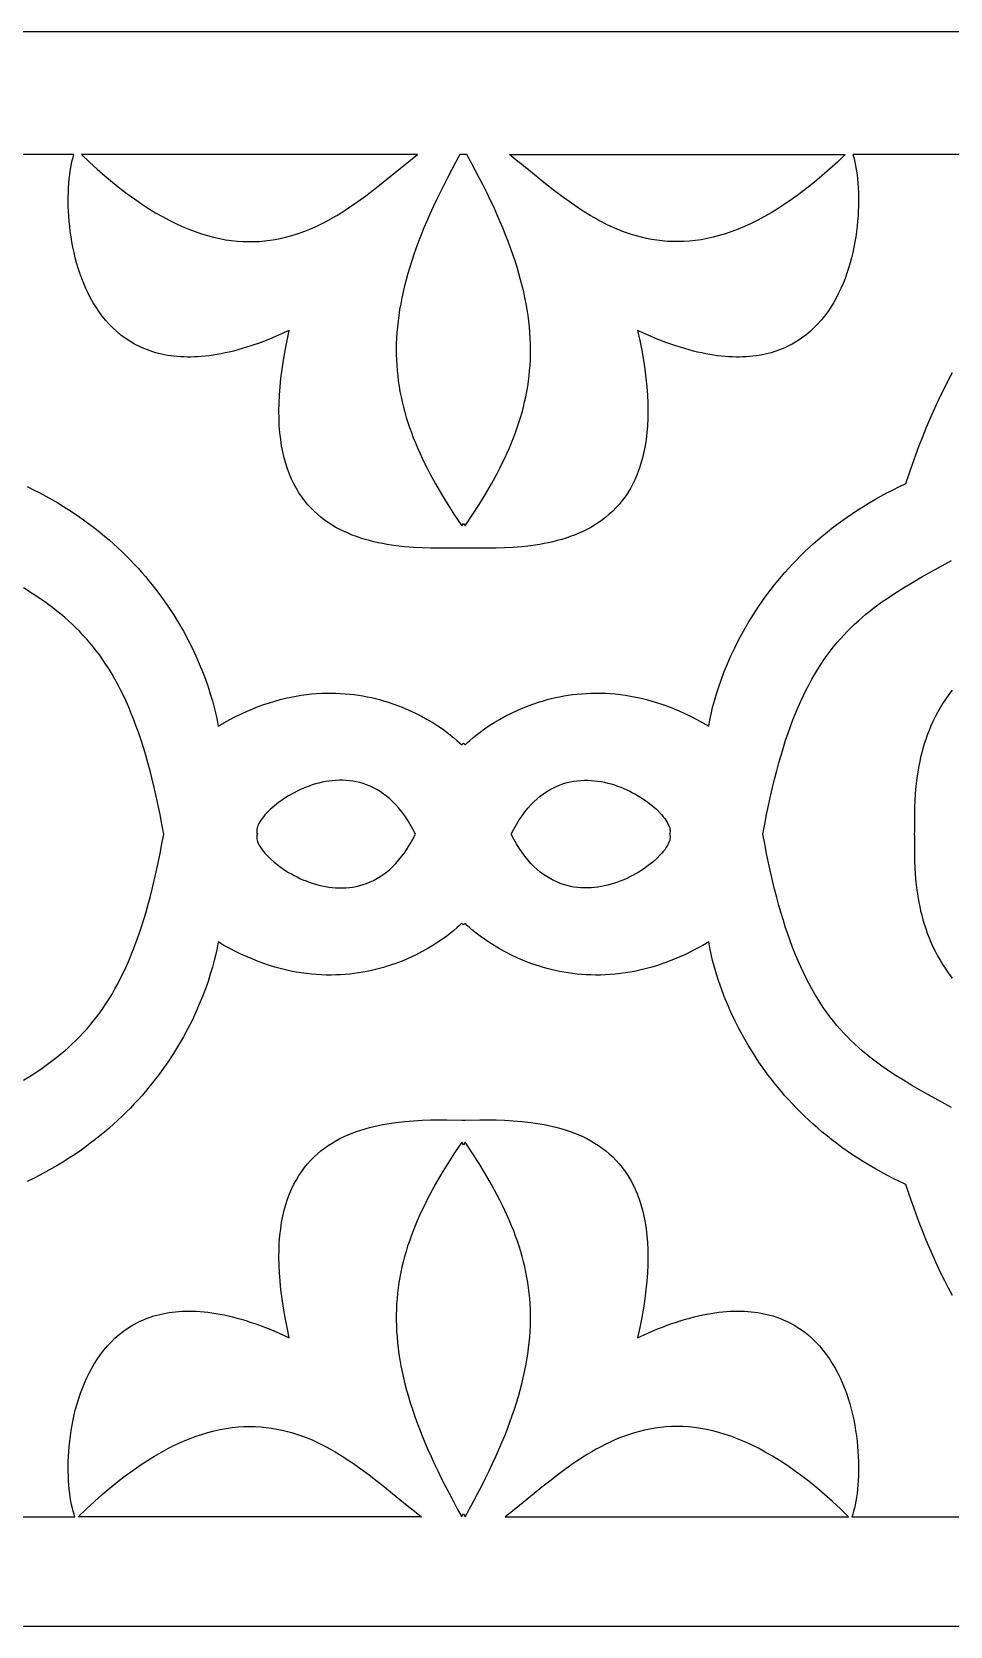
# Model space of a CAD drawing. Extents: x -53 to 63, y -91 to -51.
# Drawn here: x 3.09 to 26.13, y -91.46 to -51.46 of the extents above; entities that cross this region are included whole.
import ezdxf

# ---------------------------------------------------------------- set-up
doc = ezdxf.new("R2010")
doc.units = 0
doc.header["$MEASUREMENT"] = 0
doc.layers.add('LAYER_1', color=18, linetype='CONTINUOUS')

msp = doc.modelspace()

# ---------------------------------------------------------------- linework, layer by layer
at = {"layer": 'LAYER_1'}
for points in [[(63.044, -51.459), (-31.624, -51.459), (-53.408, -51.459)], [(47.287, -54.537), (23.692, -54.537), (23.714, -54.609), (23.733, -54.687), (23.752, -54.77), (23.768, -54.858), (23.783, -54.95), (23.796, -55.048), (23.808, -55.149), (23.817, -55.255), (23.824, -55.364), (23.83, -55.477), (23.832, -55.592), (23.833, -55.711), (23.831, -55.832), (23.827, -55.955), (23.82, -56.081), (23.81, -56.208), (23.797, -56.336), (23.782, -56.466), (23.763, -56.597), (23.741, -56.728), (23.716, -56.86), (23.688, -56.992), (23.657, -57.124), (23.622, -57.255), (23.583, -57.385), (23.541, -57.514), (23.495, -57.643), (23.445, -57.769), (23.391, -57.894), (23.333, -58.016), (23.271, -58.137), (23.205, -58.254), (23.134, -58.369), (23.059, -58.48), (22.98, -58.588), (22.896, -58.692), (22.807, -58.792), (22.713, -58.887), (22.615, -58.978), (22.511, -59.065), (22.403, -59.145), (22.289, -59.221), (22.17, -59.291), (22.045, -59.355), (21.981, -59.384), (21.915, -59.412), (21.848, -59.439), (21.78, -59.463), (21.71, -59.486), (21.639, -59.508), (21.566, -59.527), (21.492, -59.545), (21.417, -59.561), (21.34, -59.575), (21.261, -59.587), (21.181, -59.597), (21.1, -59.605), (21.016, -59.611), (20.932, -59.615), (20.846, -59.617), (20.758, -59.617), (20.669, -59.615), (20.578, -59.61), (20.486, -59.603), (20.392, -59.594), (20.296, -59.583), (20.199, -59.57), (20.1, -59.554), (19.999, -59.535), (19.897, -59.514), (19.793, -59.491), (19.688, -59.466), (19.581, -59.437), (19.472, -59.406), (19.361, -59.373), (19.249, -59.337), (19.019, -59.257), (18.782, -59.166), (18.538, -59.063), (18.286, -58.95), (18.342, -59.205), (18.391, -59.453), (18.433, -59.693), (18.468, -59.925), (18.497, -60.149), (18.519, -60.366), (18.534, -60.575), (18.544, -60.777), (18.547, -60.972), (18.544, -61.16), (18.536, -61.341), (18.522, -61.515), (18.502, -61.683), (18.478, -61.844), (18.448, -61.998), (18.413, -62.147), (18.373, -62.289), (18.329, -62.425), (18.28, -62.555), (18.227, -62.68), (18.17, -62.799), (18.108, -62.912), (18.043, -63.02), (17.974, -63.123), (17.901, -63.22), (17.825, -63.313), (17.746, -63.401), (17.664, -63.484), (17.579, -63.562), (17.491, -63.637), (17.4, -63.706), (17.307, -63.772), (17.211, -63.833), (17.114, -63.89), (17.014, -63.944), (16.913, -63.994), (16.81, -64.04), (16.705, -64.083), (16.599, -64.123), (16.492, -64.159), (16.384, -64.193), (16.274, -64.223), (16.164, -64.251), (16.054, -64.275), (15.943, -64.298), (15.832, -64.318), (15.72, -64.335), (15.609, -64.351), (15.387, -64.376), (15.167, -64.394), (14.95, -64.406), (14.738, -64.413), (14.532, -64.416), (14.332, -64.416), (13.96, -64.411), (13.917, -64.411), (13.875, -64.411), (13.502, -64.416), (13.302, -64.416), (13.096, -64.413), (12.884, -64.406), (12.667, -64.394), (12.447, -64.376), (12.225, -64.351), (12.114, -64.335), (12.002, -64.318), (11.891, -64.298), (11.78, -64.275), (11.67, -64.251), (11.56, -64.223), (11.45, -64.193), (11.342, -64.159), (11.235, -64.123), (11.129, -64.083), (11.024, -64.04), (10.921, -63.994), (10.82, -63.944), (10.72, -63.89), (10.623, -63.833), (10.527, -63.772), (10.434, -63.706), (10.343, -63.637), (10.255, -63.562), (10.17, -63.484), (10.088, -63.401), (10.009, -63.313), (9.933, -63.22), (9.86, -63.123), (9.791, -63.02), (9.726, -62.912), (9.664, -62.799), (9.607, -62.68), (9.554, -62.555), (9.505, -62.425), (9.461, -62.289), (9.421, -62.147), (9.386, -61.998), (9.356, -61.844), (9.332, -61.683), (9.312, -61.515), (9.298, -61.341), (9.29, -61.16), (9.287, -60.972), (9.29, -60.777), (9.3, -60.575), (9.315, -60.366), (9.337, -60.149), (9.366, -59.925), (9.401, -59.693), (9.443, -59.453), (9.492, -59.205), (9.548, -58.95), (9.297, -59.063), (9.052, -59.166), (8.815, -59.257), (8.585, -59.337), (8.473, -59.373), (8.362, -59.406), (8.253, -59.437), (8.146, -59.466), (8.041, -59.491), (7.937, -59.514), (7.835, -59.535), (7.734, -59.554), (7.635, -59.57), (7.538, -59.583), (7.442, -59.594), (7.348, -59.603), (7.256, -59.61), (7.165, -59.615), (7.076, -59.617), (6.988, -59.617), (6.902, -59.615), (6.818, -59.611), (6.735, -59.605), (6.653, -59.597), (6.573, -59.587), (6.494, -59.575), (6.417, -59.561), (6.342, -59.545), (6.268, -59.527), (6.195, -59.508), (6.124, -59.486), (6.054, -59.463), (5.986, -59.439), (5.919, -59.412), (5.853, -59.384), (5.789, -59.355), (5.664, -59.291), (5.545, -59.221), (5.432, -59.145), (5.323, -59.065), (5.219, -58.978), (5.121, -58.887), (5.027, -58.792), (4.938, -58.692), (4.854, -58.588), (4.775, -58.48), (4.7, -58.369), (4.629, -58.254), (4.563, -58.137), (4.501, -58.016), (4.443, -57.894), (4.389, -57.769), (4.339, -57.643), (4.293, -57.514), (4.251, -57.385), (4.212, -57.255), (4.177, -57.124), (4.146, -56.992), (4.118, -56.86), (4.093, -56.728), (4.071, -56.597), (4.053, -56.466), (4.037, -56.336), (4.024, -56.208), (4.015, -56.081), (4.007, -55.955), (4.003, -55.832), (4.001, -55.711), (4.002, -55.592), (4.005, -55.477), (4.01, -55.364), (4.017, -55.255), (4.026, -55.149), (4.038, -55.048), (4.051, -54.95), (4.066, -54.858), (4.083, -54.77), (4.101, -54.687), (4.121, -54.609), (4.142, -54.537), (-19.454, -54.537)], [(2.974, -62.867), (3.133, -62.945), (3.289, -63.025), (3.441, -63.107), (3.59, -63.191), (3.736, -63.276), (3.879, -63.363), (4.019, -63.451), (4.155, -63.541), (4.288, -63.632), (4.419, -63.725), (4.546, -63.819), (4.67, -63.914), (4.791, -64.01), (4.91, -64.107), (5.025, -64.206), (5.138, -64.305), (5.247, -64.405), (5.354, -64.506), (5.458, -64.608), (5.56, -64.71), (5.658, -64.813), (5.754, -64.917), (5.847, -65.021), (5.938, -65.126), (6.026, -65.231), (6.111, -65.336), (6.194, -65.442), (6.275, -65.547), (6.353, -65.653), (6.501, -65.865), (6.641, -66.077), (6.771, -66.288), (6.891, -66.498), (7.004, -66.706), (7.107, -66.911), (7.203, -67.114), (7.29, -67.314), (7.37, -67.509), (7.443, -67.701), (7.508, -67.888), (7.566, -68.069), (7.617, -68.244), (7.662, -68.414), (7.701, -68.576), (7.734, -68.731), (7.761, -68.878), (7.909, -68.792), (8.056, -68.712), (8.201, -68.638), (8.345, -68.568), (8.488, -68.503), (8.63, -68.443), (8.771, -68.388), (8.911, -68.337), (9.049, -68.291), (9.186, -68.25), (9.321, -68.212), (9.456, -68.179), (9.588, -68.15), (9.72, -68.124), (9.85, -68.103), (9.978, -68.085), (10.105, -68.071), (10.231, -68.06), (10.355, -68.053), (10.477, -68.049), (10.598, -68.048), (10.717, -68.05), (10.834, -68.055), (10.95, -68.063), (11.064, -68.074), (11.176, -68.087), (11.287, -68.102), (11.396, -68.12), (11.502, -68.14), (11.607, -68.162), (11.71, -68.186), (11.812, -68.212), (11.911, -68.24), (12.008, -68.269), (12.197, -68.332), (12.377, -68.401), (12.549, -68.474), (12.712, -68.55), (12.867, -68.628), (13.012, -68.708), (13.148, -68.789), (13.275, -68.87), (13.391, -68.949), (13.498, -69.026), (13.595, -69.1), (13.681, -69.17), (13.756, -69.235), (13.821, -69.295), (13.875, -69.347), (13.917, -69.306), (13.96, -69.347), (14.013, -69.295), (14.078, -69.235), (14.153, -69.17), (14.239, -69.1), (14.336, -69.026), (14.443, -68.949), (14.559, -68.87), (14.686, -68.789), (14.822, -68.708), (14.967, -68.628), (15.122, -68.55), (15.285, -68.474), (15.457, -68.401), (15.637, -68.332), (15.826, -68.269), (15.923, -68.24), (16.022, -68.212), (16.123, -68.186), (16.227, -68.162), (16.332, -68.14), (16.438, -68.12), (16.547, -68.102), (16.658, -68.087), (16.77, -68.074), (16.884, -68.063), (17, -68.055), (17.117, -68.05), (17.236, -68.048), (17.357, -68.049), (17.479, -68.053), (17.603, -68.06), (17.729, -68.071), (17.856, -68.085), (17.984, -68.103), (18.114, -68.124), (18.245, -68.15), (18.378, -68.179), (18.512, -68.212), (18.648, -68.25), (18.785, -68.291), (18.923, -68.337), (19.063, -68.388), (19.203, -68.443), (19.345, -68.503), (19.488, -68.568), (19.633, -68.638), (19.778, -68.712), (19.925, -68.792), (20.073, -68.878), (20.1, -68.731), (20.133, -68.576), (20.171, -68.414), (20.216, -68.244), (20.268, -68.069), (20.326, -67.888), (20.391, -67.701), (20.464, -67.509), (20.543, -67.314), (20.631, -67.114), (20.726, -66.911), (20.83, -66.706), (20.942, -66.498), (21.063, -66.288), (21.193, -66.077), (21.333, -65.865), (21.481, -65.653), (21.559, -65.547), (21.64, -65.442), (21.723, -65.336), (21.808, -65.231), (21.896, -65.126), (21.987, -65.021), (22.08, -64.917), (22.176, -64.813), (22.274, -64.71), (22.376, -64.608), (22.48, -64.506), (22.587, -64.405), (22.696, -64.305), (22.809, -64.206), (22.924, -64.107), (23.043, -64.01), (23.164, -63.914), (23.288, -63.819), (23.415, -63.725), (23.546, -63.632), (23.679, -63.541), (23.815, -63.451), (23.955, -63.363), (24.098, -63.276), (24.244, -63.191), (24.393, -63.107), (24.545, -63.025), (24.701, -62.945), (24.86, -62.867), (25.022, -62.791), (25.104, -62.545), (25.187, -62.305), (25.271, -62.07), (25.357, -61.84), (25.444, -61.616), (25.532, -61.397), (25.622, -61.183), (25.713, -60.974), (25.806, -60.77), (25.9, -60.572), (25.996, -60.378), (26.094, -60.188), (26.193, -60.004)], [(26.164, -78.448), (25.661, -78.172), (25.42, -78.037), (25.186, -77.901), (24.959, -77.764), (24.738, -77.625), (24.525, -77.482), (24.42, -77.409), (24.317, -77.335), (24.216, -77.259), (24.117, -77.181), (24.019, -77.102), (23.922, -77.021), (23.828, -76.937), (23.734, -76.852), (23.643, -76.764), (23.553, -76.673), (23.464, -76.58), (23.377, -76.485), (23.292, -76.386), (23.208, -76.284), (23.125, -76.179), (23.045, -76.07), (22.965, -75.958), (22.887, -75.843), (22.811, -75.723), (22.736, -75.6), (22.662, -75.472), (22.59, -75.34), (22.519, -75.204), (22.45, -75.063), (22.382, -74.918), (22.316, -74.768), (22.251, -74.612), (22.187, -74.452), (22.125, -74.286), (22.064, -74.115), (22.004, -73.938), (21.946, -73.756), (21.889, -73.568), (21.833, -73.374), (21.779, -73.173), (21.726, -72.967), (21.675, -72.753), (21.624, -72.534), (21.575, -72.307), (21.527, -72.074), (21.481, -71.834), (21.435, -71.586), (21.481, -71.338), (21.527, -71.098), (21.575, -70.865), (21.624, -70.638), (21.675, -70.419), (21.726, -70.205), (21.779, -69.999), (21.833, -69.798), (21.889, -69.604), (21.946, -69.416), (22.004, -69.233), (22.064, -69.057), (22.125, -68.886), (22.187, -68.72), (22.251, -68.56), (22.316, -68.404), (22.382, -68.254), (22.45, -68.109), (22.519, -67.968), (22.59, -67.832), (22.662, -67.7), (22.736, -67.572), (22.811, -67.449), (22.887, -67.329), (22.965, -67.213), (23.045, -67.101), (23.125, -66.993), (23.208, -66.888), (23.292, -66.786), (23.377, -66.687), (23.464, -66.591), (23.553, -66.498), (23.643, -66.408), (23.734, -66.32), (23.828, -66.234), (23.922, -66.151), (24.019, -66.07), (24.117, -65.99), (24.216, -65.913), (24.317, -65.837), (24.42, -65.762), (24.525, -65.689), (24.738, -65.546), (24.959, -65.407), (25.186, -65.27), (25.42, -65.135), (25.661, -64.999), (26.164, -64.724)], [(2.875, -77.764), (3.096, -77.625), (3.31, -77.482), (3.414, -77.409), (3.517, -77.335), (3.618, -77.259), (3.718, -77.181), (3.816, -77.102), (3.912, -77.021), (4.007, -76.937), (4.1, -76.852), (4.191, -76.764), (4.281, -76.673), (4.37, -76.58), (4.457, -76.485), (4.542, -76.386), (4.626, -76.284), (4.709, -76.179), (4.79, -76.07), (4.869, -75.958), (4.947, -75.843), (5.024, -75.723), (5.099, -75.6), (5.172, -75.472), (5.244, -75.34), (5.315, -75.204), (5.384, -75.063), (5.452, -74.918), (5.518, -74.768), (5.583, -74.612), (5.647, -74.452), (5.709, -74.286), (5.77, -74.115), (5.83, -73.938), (5.888, -73.756), (5.945, -73.568), (6.001, -73.374), (6.055, -73.173), (6.108, -72.967), (6.159, -72.753), (6.21, -72.534), (6.259, -72.307), (6.307, -72.074), (6.353, -71.834), (6.399, -71.586), (6.353, -71.338), (6.307, -71.098), (6.259, -70.865), (6.21, -70.638), (6.159, -70.419), (6.108, -70.205), (6.055, -69.999), (6.001, -69.798), (5.945, -69.604), (5.888, -69.416), (5.83, -69.233), (5.77, -69.057), (5.709, -68.886), (5.647, -68.72), (5.583, -68.56), (5.518, -68.404), (5.452, -68.254), (5.384, -68.109), (5.315, -67.968), (5.244, -67.832), (5.172, -67.7), (5.099, -67.572), (5.024, -67.449), (4.947, -67.329), (4.869, -67.213), (4.79, -67.101), (4.709, -66.993), (4.626, -66.888), (4.542, -66.786), (4.457, -66.687), (4.37, -66.591), (4.281, -66.498), (4.191, -66.408), (4.1, -66.32), (4.007, -66.234), (3.912, -66.151), (3.816, -66.07), (3.718, -65.99), (3.618, -65.913), (3.517, -65.837), (3.414, -65.762), (3.31, -65.689), (3.096, -65.546), (2.875, -65.407)], [(26.184, -67.971), (26.101, -68.081), (26.022, -68.193), (25.949, -68.305), (25.88, -68.418), (25.816, -68.532), (25.757, -68.645), (25.701, -68.759), (25.65, -68.873), (25.603, -68.987), (25.559, -69.1), (25.519, -69.213), (25.482, -69.325), (25.449, -69.437), (25.419, -69.547), (25.392, -69.657), (25.368, -69.765), (25.346, -69.872), (25.327, -69.977), (25.296, -70.183), (25.273, -70.38), (25.257, -70.568), (25.246, -70.745), (25.241, -70.91), (25.237, -71.201), (25.236, -71.429), (25.234, -71.517), (25.228, -71.586), (25.234, -71.655), (25.236, -71.743), (25.237, -71.971), (25.241, -72.262), (25.246, -72.427), (25.257, -72.604), (25.273, -72.792), (25.296, -72.989), (25.327, -73.195), (25.346, -73.3), (25.368, -73.407), (25.392, -73.515), (25.419, -73.624), (25.449, -73.735), (25.482, -73.846), (25.519, -73.959), (25.559, -74.072), (25.603, -74.185), (25.65, -74.299), (25.701, -74.412), (25.757, -74.526), (25.816, -74.64), (25.88, -74.753), (25.949, -74.866), (26.022, -74.979), (26.101, -75.09), (26.184, -75.201)], [(26.193, -83.167), (26.094, -82.983), (25.996, -82.794), (25.9, -82.6), (25.806, -82.401), (25.713, -82.197), (25.622, -81.988), (25.532, -81.774), (25.444, -81.555), (25.357, -81.331), (25.271, -81.101), (25.187, -80.866), (25.104, -80.626), (25.022, -80.38), (24.86, -80.304), (24.701, -80.226), (24.545, -80.146), (24.393, -80.064), (24.244, -79.98), (24.098, -79.895), (23.955, -79.808), (23.815, -79.72), (23.679, -79.63), (23.546, -79.539), (23.415, -79.446), (23.288, -79.352), (23.164, -79.257), (23.043, -79.161), (22.924, -79.064), (22.809, -78.965), (22.696, -78.866), (22.587, -78.766), (22.48, -78.665), (22.376, -78.563), (22.274, -78.461), (22.176, -78.358), (22.08, -78.254), (21.987, -78.15), (21.896, -78.045), (21.808, -77.94), (21.723, -77.835), (21.64, -77.729), (21.559, -77.624), (21.481, -77.518), (21.333, -77.306), (21.193, -77.094), (21.063, -76.883), (20.942, -76.673), (20.83, -76.465), (20.726, -76.26), (20.631, -76.057), (20.543, -75.857), (20.464, -75.662), (20.391, -75.47), (20.326, -75.284), (20.268, -75.102), (20.216, -74.927), (20.171, -74.758), (20.133, -74.595), (20.1, -74.441), (20.073, -74.293), (19.925, -74.379), (19.778, -74.459), (19.633, -74.534), (19.488, -74.604), (19.345, -74.668), (19.203, -74.728), (19.063, -74.783), (18.923, -74.834), (18.785, -74.88), (18.648, -74.922), (18.512, -74.959), (18.378, -74.993), (18.245, -75.022), (18.114, -75.047), (17.984, -75.068), (17.856, -75.086), (17.729, -75.1), (17.603, -75.111), (17.479, -75.118), (17.357, -75.122), (17.236, -75.123), (17.117, -75.121), (17, -75.116), (16.884, -75.108), (16.77, -75.098), (16.658, -75.085), (16.547, -75.07), (16.438, -75.052), (16.332, -75.032), (16.227, -75.01), (16.123, -74.986), (16.022, -74.96), (15.923, -74.932), (15.826, -74.902), (15.637, -74.839), (15.457, -74.771), (15.285, -74.698), (15.122, -74.622), (14.967, -74.543), (14.822, -74.463), (14.686, -74.382), (14.559, -74.302), (14.443, -74.223), (14.336, -74.145), (14.239, -74.071), (14.153, -74.001), (14.078, -73.936), (14.013, -73.876), (13.96, -73.823), (13.917, -73.866), (13.875, -73.823), (13.821, -73.876), (13.756, -73.936), (13.681, -74.001), (13.595, -74.071), (13.498, -74.145), (13.391, -74.223), (13.275, -74.302), (13.148, -74.382), (13.012, -74.463), (12.867, -74.543), (12.712, -74.622), (12.549, -74.698), (12.377, -74.771), (12.197, -74.839), (12.008, -74.902), (11.911, -74.932), (11.812, -74.96), (11.71, -74.986), (11.607, -75.01), (11.502, -75.032), (11.396, -75.052), (11.287, -75.07), (11.176, -75.085), (11.064, -75.098), (10.95, -75.108), (10.834, -75.116), (10.717, -75.121), (10.598, -75.123), (10.477, -75.122), (10.355, -75.118), (10.231, -75.111), (10.105, -75.1), (9.978, -75.086), (9.85, -75.068), (9.72, -75.047), (9.588, -75.022), (9.456, -74.993), (9.321, -74.959), (9.186, -74.922), (9.049, -74.88), (8.911, -74.834), (8.771, -74.783), (8.63, -74.728), (8.488, -74.668), (8.345, -74.604), (8.201, -74.534), (8.056, -74.459), (7.909, -74.379), (7.761, -74.293), (7.734, -74.441), (7.701, -74.595), (7.662, -74.758), (7.617, -74.927), (7.566, -75.102), (7.508, -75.284), (7.443, -75.47), (7.37, -75.662), (7.29, -75.857), (7.203, -76.057), (7.107, -76.26), (7.004, -76.465), (6.891, -76.673), (6.771, -76.883), (6.641, -77.094), (6.501, -77.306), (6.353, -77.518), (6.275, -77.624), (6.194, -77.729), (6.111, -77.835), (6.026, -77.94), (5.938, -78.045), (5.847, -78.15), (5.754, -78.254), (5.658, -78.358), (5.56, -78.461), (5.458, -78.563), (5.354, -78.665), (5.247, -78.766), (5.138, -78.866), (5.025, -78.965), (4.91, -79.064), (4.791, -79.161), (4.67, -79.257), (4.546, -79.352), (4.419, -79.446), (4.288, -79.539), (4.155, -79.63), (4.019, -79.72), (3.879, -79.808), (3.736, -79.895), (3.59, -79.98), (3.441, -80.064), (3.289, -80.146), (3.133, -80.226), (2.974, -80.304)], [(-19.454, -88.713), (4.169, -88.713), (4.146, -88.646), (4.124, -88.574), (4.104, -88.496), (4.085, -88.412), (4.068, -88.323), (4.052, -88.229), (4.038, -88.13), (4.027, -88.026), (4.017, -87.919), (4.01, -87.808), (4.004, -87.693), (4.002, -87.575), (4.001, -87.455), (4.003, -87.331), (4.008, -87.205), (4.015, -87.077), (4.026, -86.948), (4.039, -86.816), (4.055, -86.684), (4.075, -86.551), (4.097, -86.417), (4.123, -86.283), (4.153, -86.148), (4.186, -86.014), (4.223, -85.881), (4.263, -85.748), (4.307, -85.617), (4.355, -85.487), (4.407, -85.359), (4.464, -85.232), (4.524, -85.108), (4.589, -84.987), (4.659, -84.868), (4.732, -84.753), (4.811, -84.641), (4.894, -84.533), (4.982, -84.429), (5.075, -84.33), (5.173, -84.235), (5.276, -84.145), (5.385, -84.06), (5.498, -83.98), (5.617, -83.907), (5.679, -83.872), (5.742, -83.84), (5.806, -83.808), (5.872, -83.779), (5.94, -83.751), (6.008, -83.724), (6.078, -83.7), (6.15, -83.677), (6.223, -83.656), (6.298, -83.637), (6.374, -83.62), (6.452, -83.604), (6.531, -83.591), (6.611, -83.58), (6.694, -83.57), (6.777, -83.563), (6.863, -83.558), (6.95, -83.555), (7.039, -83.554), (7.129, -83.556), (7.221, -83.559), (7.314, -83.565), (7.409, -83.573), (7.506, -83.584), (7.605, -83.597), (7.705, -83.613), (7.807, -83.631), (7.91, -83.651), (8.016, -83.674), (8.123, -83.7), (8.232, -83.728), (8.342, -83.759), (8.454, -83.792), (8.569, -83.829), (8.685, -83.868), (8.802, -83.91), (8.922, -83.954), (9.044, -84.002), (9.292, -84.106), (9.548, -84.222), (9.492, -83.966), (9.443, -83.718), (9.401, -83.478), (9.366, -83.246), (9.337, -83.022), (9.315, -82.805), (9.3, -82.596), (9.29, -82.394), (9.287, -82.199), (9.29, -82.011), (9.298, -81.83), (9.312, -81.656), (9.332, -81.489), (9.356, -81.328), (9.386, -81.173), (9.421, -81.025), (9.461, -80.883), (9.505, -80.747), (9.554, -80.616), (9.607, -80.492), (9.664, -80.373), (9.726, -80.259), (9.791, -80.151), (9.86, -80.049), (9.933, -79.951), (10.009, -79.858), (10.088, -79.771), (10.17, -79.687), (10.255, -79.609), (10.343, -79.535), (10.434, -79.465), (10.527, -79.4), (10.623, -79.338), (10.72, -79.281), (10.82, -79.227), (10.921, -79.177), (11.024, -79.131), (11.129, -79.088), (11.235, -79.049), (11.342, -79.012), (11.45, -78.979), (11.56, -78.948), (11.67, -78.921), (11.78, -78.896), (11.891, -78.874), (12.002, -78.854), (12.114, -78.836), (12.225, -78.82), (12.447, -78.795), (12.667, -78.777), (12.884, -78.765), (13.096, -78.758), (13.302, -78.755), (13.502, -78.755), (13.875, -78.76), (13.917, -78.76), (13.96, -78.76), (14.332, -78.755), (14.532, -78.755), (14.738, -78.758), (14.95, -78.765), (15.167, -78.777), (15.387, -78.795), (15.609, -78.82), (15.72, -78.836), (15.832, -78.854), (15.943, -78.874), (16.054, -78.896), (16.164, -78.921), (16.274, -78.948), (16.384, -78.979), (16.492, -79.012), (16.599, -79.049), (16.705, -79.088), (16.81, -79.131), (16.913, -79.177), (17.014, -79.227), (17.114, -79.281), (17.211, -79.338), (17.307, -79.4), (17.4, -79.465), (17.491, -79.535), (17.579, -79.609), (17.664, -79.687), (17.746, -79.771), (17.825, -79.858), (17.901, -79.951), (17.974, -80.049), (18.043, -80.151), (18.108, -80.259), (18.17, -80.373), (18.227, -80.492), (18.28, -80.616), (18.329, -80.747), (18.373, -80.883), (18.413, -81.025), (18.448, -81.173), (18.478, -81.328), (18.502, -81.489), (18.522, -81.656), (18.536, -81.83), (18.544, -82.011), (18.547, -82.199), (18.544, -82.394), (18.534, -82.596), (18.519, -82.805), (18.497, -83.022), (18.468, -83.246), (18.433, -83.478), (18.391, -83.718), (18.342, -83.966), (18.286, -84.222), (18.542, -84.106), (18.791, -84.002), (18.912, -83.954), (19.032, -83.91), (19.15, -83.868), (19.265, -83.829), (19.38, -83.792), (19.492, -83.759), (19.603, -83.728), (19.711, -83.7), (19.819, -83.674), (19.924, -83.651), (20.027, -83.631), (20.129, -83.613), (20.23, -83.597), (20.328, -83.584), (20.425, -83.573), (20.52, -83.565), (20.613, -83.559), (20.705, -83.556), (20.796, -83.554), (20.884, -83.555), (20.971, -83.558), (21.057, -83.563), (21.14, -83.57), (21.223, -83.58), (21.303, -83.591), (21.383, -83.604), (21.46, -83.62), (21.536, -83.637), (21.611, -83.656), (21.684, -83.677), (21.756, -83.7), (21.826, -83.724), (21.894, -83.751), (21.962, -83.779), (22.028, -83.808), (22.092, -83.84), (22.155, -83.872), (22.217, -83.907), (22.336, -83.98), (22.449, -84.06), (22.558, -84.145), (22.661, -84.235), (22.759, -84.33), (22.852, -84.429), (22.94, -84.533), (23.023, -84.641), (23.102, -84.753), (23.175, -84.868), (23.245, -84.987), (23.31, -85.108), (23.37, -85.232), (23.427, -85.359), (23.479, -85.487), (23.527, -85.617), (23.571, -85.748), (23.611, -85.881), (23.648, -86.014), (23.681, -86.148), (23.711, -86.283), (23.737, -86.417), (23.759, -86.551), (23.779, -86.684), (23.795, -86.816), (23.808, -86.948), (23.819, -87.077), (23.826, -87.205), (23.831, -87.331), (23.833, -87.455), (23.833, -87.575), (23.83, -87.693), (23.825, -87.808), (23.817, -87.919), (23.807, -88.026), (23.796, -88.13), (23.782, -88.229), (23.767, -88.323), (23.75, -88.412), (23.731, -88.496), (23.71, -88.574), (23.688, -88.646), (23.665, -88.713), (47.287, -88.713)], [(-53.408, -91.458), (-31.624, -91.458), (63.044, -91.458)]]:
    msp.add_lwpolyline(points, dxfattribs=at)
for points in [[(4.333, -54.537), (4.531, -54.725), (4.726, -54.902), (4.918, -55.07), (5.108, -55.229), (5.295, -55.379), (5.479, -55.52), (5.661, -55.651), (5.84, -55.774), (6.017, -55.889), (6.191, -55.995), (6.363, -56.094), (6.532, -56.184), (6.699, -56.267), (6.863, -56.342), (7.025, -56.41), (7.185, -56.47), (7.342, -56.524), (7.497, -56.57), (7.65, -56.611), (7.801, -56.644), (7.949, -56.672), (8.096, -56.693), (8.24, -56.708), (8.382, -56.718), (8.523, -56.722), (8.661, -56.721), (8.797, -56.715), (8.931, -56.704), (9.064, -56.688), (9.195, -56.667), (9.323, -56.642), (9.45, -56.613), (9.576, -56.579), (9.699, -56.542), (9.821, -56.501), (9.941, -56.457), (10.06, -56.409), (10.177, -56.358), (10.292, -56.304), (10.406, -56.248), (10.518, -56.189), (10.629, -56.127), (10.738, -56.063), (10.846, -55.997), (10.953, -55.93), (11.058, -55.86), (11.265, -55.717), (11.467, -55.57), (11.664, -55.42), (11.857, -55.268), (12.046, -55.116), (12.412, -54.818), (12.589, -54.674), (12.764, -54.537)], [(13.917, -54.537), (13.83, -54.537), (13.722, -54.733), (13.618, -54.927), (13.518, -55.117), (13.422, -55.305), (13.33, -55.49), (13.242, -55.672), (13.157, -55.852), (13.077, -56.029), (13.001, -56.204), (12.928, -56.377), (12.859, -56.547), (12.794, -56.714), (12.732, -56.88), (12.675, -57.044), (12.621, -57.205), (12.57, -57.364), (12.523, -57.522), (12.48, -57.677), (12.441, -57.831), (12.405, -57.983), (12.372, -58.133), (12.343, -58.281), (12.317, -58.428), (12.295, -58.574), (12.276, -58.718), (12.261, -58.86), (12.248, -59.001), (12.24, -59.141), (12.234, -59.28), (12.232, -59.418), (12.233, -59.554), (12.237, -59.69), (12.244, -59.824), (12.254, -59.958), (12.268, -60.09), (12.284, -60.222), (12.304, -60.354), (12.326, -60.484), (12.352, -60.614), (12.38, -60.744), (12.412, -60.873), (12.446, -61.001), (12.483, -61.13), (12.523, -61.258), (12.566, -61.386), (12.611, -61.513), (12.66, -61.641), (12.711, -61.768), (12.765, -61.896), (12.821, -62.024), (12.88, -62.151), (12.942, -62.28), (13.006, -62.408), (13.073, -62.537), (13.214, -62.795), (13.365, -63.056), (13.526, -63.319), (13.695, -63.586), (13.875, -63.856), (13.917, -63.793), (13.96, -63.856), (14.139, -63.586), (14.309, -63.319), (14.469, -63.056), (14.62, -62.795), (14.761, -62.537), (14.828, -62.408), (14.892, -62.28), (14.954, -62.151), (15.013, -62.024), (15.07, -61.896), (15.123, -61.768), (15.174, -61.641), (15.223, -61.513), (15.268, -61.386), (15.311, -61.258), (15.351, -61.13), (15.388, -61.001), (15.423, -60.873), (15.454, -60.744), (15.483, -60.614), (15.508, -60.484), (15.531, -60.354), (15.55, -60.222), (15.567, -60.09), (15.58, -59.958), (15.59, -59.824), (15.598, -59.69), (15.602, -59.554), (15.603, -59.418), (15.6, -59.28), (15.595, -59.141), (15.586, -59.001), (15.574, -58.86), (15.558, -58.718), (15.539, -58.574), (15.517, -58.428), (15.491, -58.281), (15.462, -58.133), (15.43, -57.983), (15.394, -57.831), (15.354, -57.677), (15.311, -57.522), (15.264, -57.364), (15.214, -57.205), (15.16, -57.044), (15.102, -56.88), (15.04, -56.714), (14.975, -56.547), (14.906, -56.377), (14.834, -56.204), (14.757, -56.029), (14.677, -55.852), (14.592, -55.672), (14.504, -55.49), (14.412, -55.305), (14.316, -55.117), (14.216, -54.927), (14.112, -54.733), (14.004, -54.537)], [(23.501, -54.537), (23.303, -54.725), (23.108, -54.902), (22.916, -55.07), (22.726, -55.229), (22.539, -55.379), (22.355, -55.52), (22.173, -55.651), (21.994, -55.774), (21.817, -55.889), (21.643, -55.995), (21.472, -56.094), (21.302, -56.184), (21.136, -56.267), (20.971, -56.342), (20.809, -56.41), (20.65, -56.47), (20.492, -56.524), (20.337, -56.57), (20.184, -56.611), (20.034, -56.644), (19.885, -56.672), (19.739, -56.693), (19.594, -56.708), (19.452, -56.718), (19.312, -56.722), (19.174, -56.721), (19.037, -56.715), (18.903, -56.704), (18.77, -56.688), (18.64, -56.667), (18.511, -56.642), (18.384, -56.613), (18.259, -56.579), (18.135, -56.542), (18.013, -56.501), (17.893, -56.457), (17.775, -56.409), (17.658, -56.358), (17.542, -56.304), (17.429, -56.248), (17.316, -56.189), (17.205, -56.127), (17.096, -56.063), (16.988, -55.997), (16.881, -55.93), (16.776, -55.86), (16.569, -55.717), (16.367, -55.57), (16.17, -55.42), (15.977, -55.268), (15.788, -55.116), (15.423, -54.818), (15.245, -54.674), (15.07, -54.537)], [(8.746, -71.586), (8.736, -71.612), (8.731, -71.641), (8.73, -71.672), (8.733, -71.704), (8.74, -71.739), (8.752, -71.775), (8.767, -71.813), (8.787, -71.852), (8.81, -71.893), (8.836, -71.934), (8.866, -71.977), (8.9, -72.02), (8.937, -72.064), (8.977, -72.109), (9.066, -72.199), (9.167, -72.288), (9.279, -72.377), (9.401, -72.464), (9.465, -72.506), (9.531, -72.547), (9.6, -72.587), (9.67, -72.625), (9.742, -72.662), (9.816, -72.697), (9.891, -72.731), (9.968, -72.762), (10.047, -72.792), (10.126, -72.819), (10.207, -72.844), (10.289, -72.866), (10.372, -72.885), (10.456, -72.902), (10.54, -72.916), (10.625, -72.926), (10.711, -72.933), (10.797, -72.937), (10.883, -72.937), (10.97, -72.933), (11.057, -72.925), (11.144, -72.914), (11.23, -72.898), (11.317, -72.877), (11.403, -72.852), (11.489, -72.823), (11.574, -72.788), (11.659, -72.749), (11.742, -72.704), (11.825, -72.654), (11.907, -72.599), (11.988, -72.538), (12.068, -72.471), (12.147, -72.398), (12.224, -72.32), (12.3, -72.235), (12.374, -72.143), (12.446, -72.046), (12.517, -71.941), (12.585, -71.83), (12.652, -71.711), (12.716, -71.586), (12.652, -71.461), (12.585, -71.342), (12.517, -71.231), (12.446, -71.126), (12.374, -71.028), (12.3, -70.937), (12.224, -70.852), (12.147, -70.773), (12.068, -70.701), (11.988, -70.634), (11.907, -70.573), (11.825, -70.518), (11.742, -70.468), (11.659, -70.423), (11.574, -70.384), (11.489, -70.349), (11.403, -70.319), (11.317, -70.294), (11.23, -70.274), (11.144, -70.258), (11.057, -70.246), (10.97, -70.239), (10.883, -70.235), (10.797, -70.235), (10.711, -70.239), (10.625, -70.246), (10.54, -70.256), (10.456, -70.27), (10.372, -70.286), (10.289, -70.306), (10.207, -70.328), (10.126, -70.353), (10.047, -70.38), (9.968, -70.409), (9.891, -70.441), (9.816, -70.474), (9.742, -70.51), (9.67, -70.547), (9.6, -70.585), (9.531, -70.625), (9.465, -70.666), (9.401, -70.708), (9.279, -70.794), (9.167, -70.883), (9.066, -70.973), (8.977, -71.063), (8.937, -71.107), (8.9, -71.151), (8.866, -71.195), (8.836, -71.237), (8.81, -71.279), (8.787, -71.32), (8.767, -71.359), (8.752, -71.397), (8.74, -71.433), (8.733, -71.468), (8.73, -71.5), (8.731, -71.531), (8.736, -71.56)], [(19.088, -71.586), (19.098, -71.612), (19.103, -71.641), (19.104, -71.672), (19.101, -71.704), (19.094, -71.739), (19.082, -71.775), (19.067, -71.813), (19.048, -71.852), (19.025, -71.893), (18.998, -71.934), (18.968, -71.977), (18.934, -72.02), (18.897, -72.064), (18.857, -72.109), (18.768, -72.199), (18.667, -72.288), (18.555, -72.377), (18.434, -72.464), (18.369, -72.506), (18.303, -72.547), (18.235, -72.587), (18.164, -72.625), (18.092, -72.662), (18.018, -72.697), (17.943, -72.731), (17.866, -72.762), (17.788, -72.792), (17.708, -72.819), (17.627, -72.844), (17.545, -72.866), (17.462, -72.885), (17.379, -72.902), (17.294, -72.916), (17.209, -72.926), (17.123, -72.933), (17.037, -72.937), (16.951, -72.937), (16.864, -72.933), (16.777, -72.925), (16.69, -72.914), (16.604, -72.898), (16.517, -72.877), (16.431, -72.852), (16.345, -72.823), (16.26, -72.788), (16.176, -72.749), (16.092, -72.704), (16.009, -72.654), (15.927, -72.599), (15.846, -72.538), (15.766, -72.471), (15.687, -72.398), (15.61, -72.32), (15.535, -72.235), (15.461, -72.143), (15.388, -72.046), (15.318, -71.941), (15.249, -71.83), (15.182, -71.711), (15.118, -71.586), (15.182, -71.461), (15.249, -71.342), (15.318, -71.231), (15.388, -71.126), (15.461, -71.028), (15.535, -70.937), (15.61, -70.852), (15.687, -70.773), (15.766, -70.701), (15.846, -70.634), (15.927, -70.573), (16.009, -70.518), (16.092, -70.468), (16.176, -70.423), (16.26, -70.384), (16.345, -70.349), (16.431, -70.319), (16.517, -70.294), (16.604, -70.274), (16.69, -70.258), (16.777, -70.246), (16.864, -70.239), (16.951, -70.235), (17.037, -70.235), (17.123, -70.239), (17.209, -70.246), (17.294, -70.256), (17.379, -70.27), (17.462, -70.286), (17.545, -70.306), (17.627, -70.328), (17.708, -70.353), (17.788, -70.38), (17.866, -70.409), (17.943, -70.441), (18.018, -70.474), (18.092, -70.51), (18.164, -70.547), (18.235, -70.585), (18.303, -70.625), (18.369, -70.666), (18.434, -70.708), (18.555, -70.794), (18.667, -70.883), (18.768, -70.973), (18.857, -71.063), (18.897, -71.107), (18.934, -71.151), (18.968, -71.195), (18.998, -71.237), (19.025, -71.279), (19.048, -71.32), (19.067, -71.359), (19.082, -71.397), (19.094, -71.433), (19.101, -71.468), (19.104, -71.5), (19.103, -71.531), (19.098, -71.56)], [(13.917, -79.379), (13.875, -79.315), (13.694, -79.587), (13.523, -79.855), (13.362, -80.12), (13.21, -80.382), (13.069, -80.643), (13.002, -80.772), (12.937, -80.901), (12.875, -81.03), (12.816, -81.159), (12.759, -81.287), (12.706, -81.415), (12.655, -81.544), (12.606, -81.672), (12.561, -81.801), (12.518, -81.929), (12.478, -82.058), (12.441, -82.187), (12.407, -82.317), (12.376, -82.447), (12.347, -82.577), (12.322, -82.708), (12.3, -82.839), (12.281, -82.972), (12.265, -83.104), (12.252, -83.238), (12.242, -83.373), (12.236, -83.508), (12.232, -83.645), (12.232, -83.782), (12.235, -83.921), (12.241, -84.061), (12.251, -84.202), (12.264, -84.344), (12.28, -84.488), (12.3, -84.633), (12.323, -84.78), (12.35, -84.928), (12.38, -85.078), (12.414, -85.23), (12.451, -85.383), (12.492, -85.538), (12.537, -85.695), (12.585, -85.854), (12.637, -86.015), (12.692, -86.178), (12.751, -86.343), (12.814, -86.51), (12.881, -86.68), (12.952, -86.852), (13.026, -87.026), (13.105, -87.203), (13.187, -87.382), (13.273, -87.564), (13.363, -87.748), (13.457, -87.936), (13.556, -88.126), (13.658, -88.318), (13.764, -88.514), (13.875, -88.713), (13.917, -88.636), (13.96, -88.713), (14.07, -88.514), (14.176, -88.318), (14.279, -88.126), (14.377, -87.936), (14.471, -87.748), (14.561, -87.564), (14.647, -87.382), (14.729, -87.203), (14.808, -87.026), (14.882, -86.852), (14.953, -86.68), (15.02, -86.51), (15.083, -86.343), (15.142, -86.178), (15.197, -86.015), (15.249, -85.854), (15.297, -85.695), (15.342, -85.538), (15.383, -85.383), (15.42, -85.23), (15.454, -85.078), (15.484, -84.928), (15.511, -84.78), (15.534, -84.633), (15.554, -84.488), (15.57, -84.344), (15.583, -84.202), (15.593, -84.061), (15.599, -83.921), (15.602, -83.782), (15.602, -83.645), (15.599, -83.508), (15.592, -83.373), (15.582, -83.238), (15.569, -83.104), (15.553, -82.972), (15.534, -82.839), (15.512, -82.708), (15.487, -82.577), (15.458, -82.447), (15.427, -82.317), (15.393, -82.187), (15.356, -82.058), (15.316, -81.929), (15.273, -81.801), (15.228, -81.672), (15.18, -81.544), (15.128, -81.415), (15.075, -81.287), (15.018, -81.159), (14.959, -81.03), (14.897, -80.901), (14.833, -80.772), (14.765, -80.643), (14.624, -80.382), (14.472, -80.12), (14.311, -79.855), (14.14, -79.587), (13.96, -79.315)], [(12.866, -88.713), (4.253, -88.713), (4.457, -88.516), (4.658, -88.331), (4.856, -88.155), (5.051, -87.989), (5.244, -87.833), (5.433, -87.687), (5.62, -87.55), (5.804, -87.421), (5.986, -87.302), (6.164, -87.192), (6.341, -87.09), (6.514, -86.996), (6.685, -86.911), (6.854, -86.834), (7.02, -86.764), (7.183, -86.702), (7.345, -86.647), (7.504, -86.599), (7.66, -86.558), (7.814, -86.525), (7.966, -86.497), (8.116, -86.476), (8.264, -86.461), (8.409, -86.452), (8.552, -86.449), (8.693, -86.451), (8.833, -86.459), (8.97, -86.472), (9.105, -86.49), (9.238, -86.513), (9.369, -86.54), (9.499, -86.572), (9.627, -86.607), (9.752, -86.647), (9.876, -86.691), (9.999, -86.738), (10.119, -86.788), (10.238, -86.842), (10.356, -86.899), (10.471, -86.959), (10.586, -87.021), (10.698, -87.085), (10.809, -87.152), (10.919, -87.221), (11.028, -87.291), (11.135, -87.363), (11.345, -87.512), (11.549, -87.664), (11.75, -87.819), (11.945, -87.975), (12.137, -88.13), (12.508, -88.432), (12.688, -88.576)], [(14.968, -88.713), (23.581, -88.713), (23.377, -88.516), (23.176, -88.331), (22.978, -88.155), (22.783, -87.989), (22.591, -87.833), (22.401, -87.687), (22.214, -87.55), (22.03, -87.421), (21.848, -87.302), (21.67, -87.192), (21.493, -87.09), (21.32, -86.996), (21.149, -86.911), (20.98, -86.834), (20.814, -86.764), (20.651, -86.702), (20.489, -86.647), (20.33, -86.599), (20.174, -86.558), (20.02, -86.525), (19.868, -86.497), (19.718, -86.476), (19.57, -86.461), (19.425, -86.452), (19.282, -86.449), (19.141, -86.451), (19.001, -86.459), (18.864, -86.472), (18.729, -86.49), (18.596, -86.513), (18.465, -86.54), (18.335, -86.572), (18.207, -86.607), (18.082, -86.647), (17.958, -86.691), (17.835, -86.738), (17.715, -86.788), (17.596, -86.842), (17.478, -86.899), (17.363, -86.959), (17.248, -87.021), (17.136, -87.085), (17.025, -87.152), (16.915, -87.221), (16.806, -87.291), (16.699, -87.363), (16.489, -87.512), (16.285, -87.664), (16.084, -87.819), (15.889, -87.975), (15.697, -88.13), (15.326, -88.432), (15.146, -88.576)]]:
    msp.add_lwpolyline(points, close=True, dxfattribs=at)

doc.saveas('drawing.dxf')
